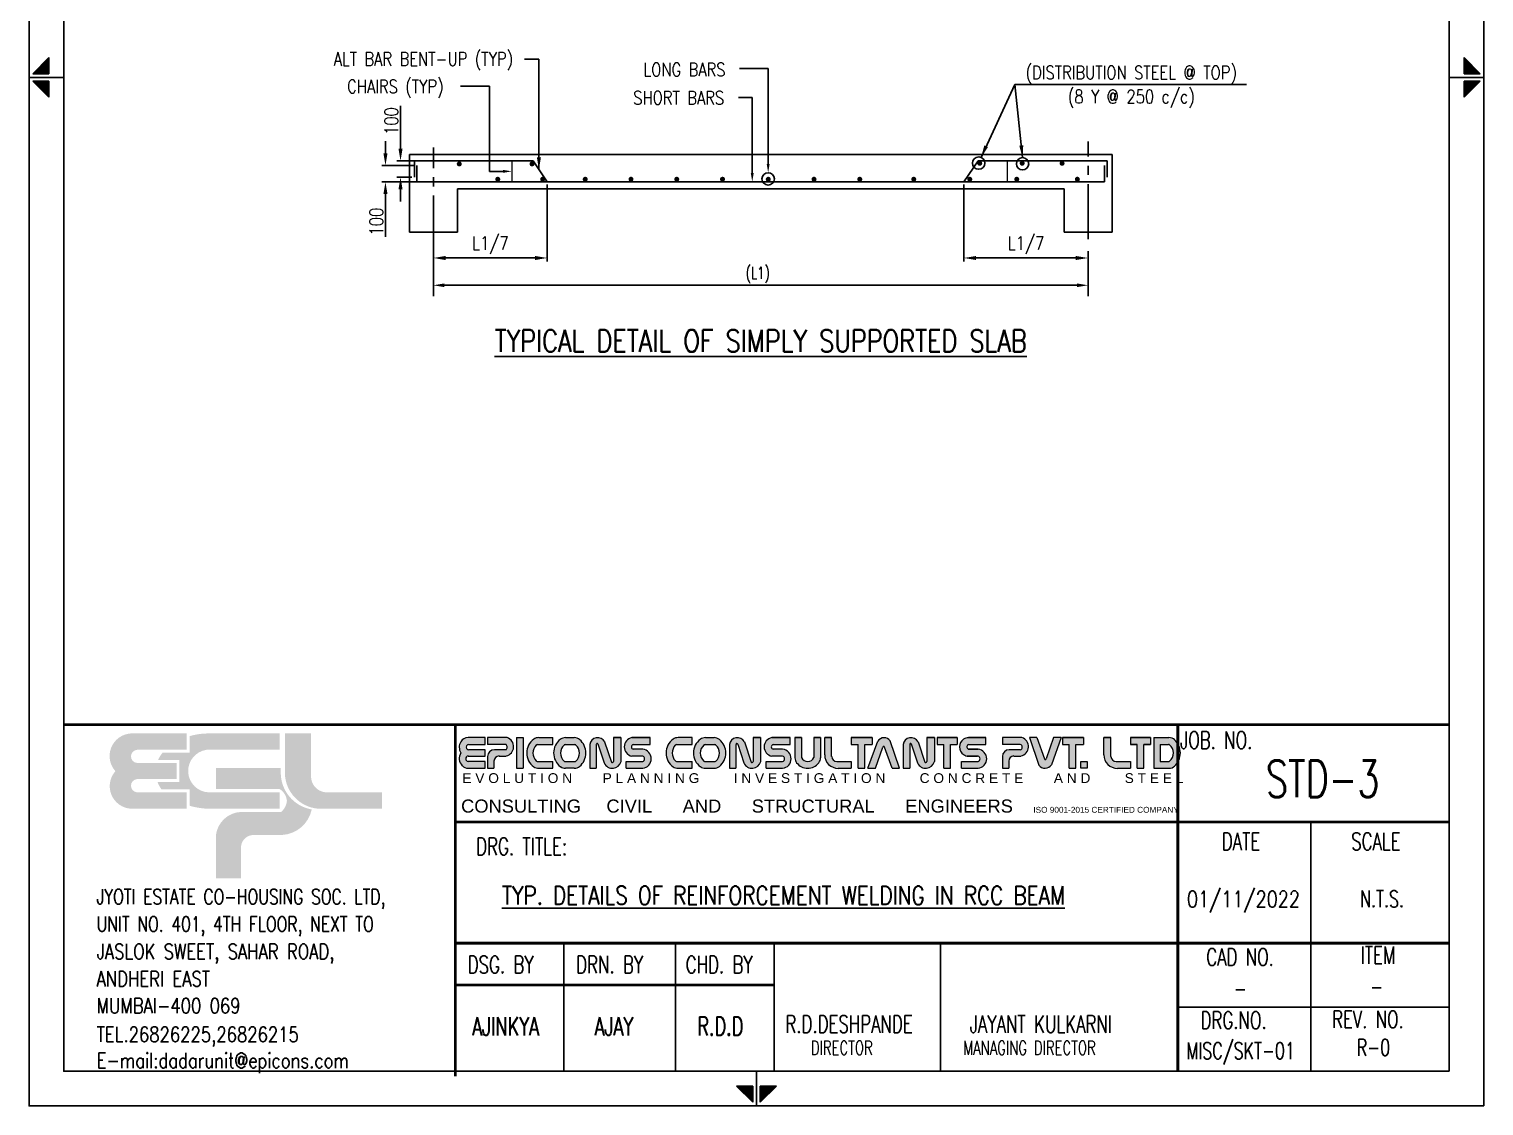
# Model space of a CAD drawing. Extents: x 345615 to 1272425, y -526289 to -156124.
# Drawn here: x 641162 to 670896, y -526289 to -504273 of the extents above; entities that cross this region are included whole.
import ezdxf
from ezdxf.enums import TextEntityAlignment as Align

# ---------------------------------------------------------------- set-up
doc = ezdxf.new("R2010")
doc.units = 0
doc.header["$LTSCALE"] = 500
doc.header["$MEASUREMENT"] = 0
doc.header["$PDMODE"] = 35
doc.header["$PDSIZE"] = -15
doc.linetypes.add('CENTER2', pattern=[1.125, 0.75, -0.125, 0.125, -0.125])
doc.layers.get('DEFPOINTS').update_dxf_attribs({"color": 4})
for name, color, linetype, lineweight in [('00 ECPL LOGO', 250, 'Continuous', 20), ('00 ELEV-2', 9, 'Continuous', 30), ('LINE', 253, 'Continuous', 18)]:
    doc.layers.add(name, color=color, linetype=linetype, lineweight=lineweight)
for name, color, linetype in [('3CONRED', 1, 'Continuous'), ('CENTERLINE', 8, 'CENTER2'), ('DIM', 5, 'Continuous'), ('dimention', 7, 'Continuous'), ('hat', 8, 'Continuous'), ('other', 5, 'Continuous'), ('PNA', 10, 'Continuous'), ('S-CONCRET LINE', 4, 'Continuous'), ('S-REINFORCEMENT', 6, 'Continuous'), ('S-SCHEDULE', 2, 'Continuous'), ('S-TEXT-1', 4, 'Continuous'), ('S-TITLE', 6, 'Continuous'), ('TEXT', 4, 'Continuous'), ('TEXT (SHEET)', 4, 'Continuous'), ('TEXT NORMAL', 4, 'Continuous'), ('TITLE', 4, 'Continuous')]:
    doc.layers.add(name, color=color, linetype=linetype)
doc.styles.add('ROMANS', font='simplex.shx', dxfattribs={"width": 0.8, "height": 275, "bigfont": 'bigfont.shx'})
doc.styles.add('ROMENT', font='simplex.shx', dxfattribs={"bigfont": 'bigfont.shx'})
doc.styles.add('SEC. TEXT', font='arial.ttf', dxfattribs={"height": 180})
doc.dimstyles.new('5', dxfattribs={"dimtxt": 250, "dimasz": 250, "dimexe": 60, "dimexo": 60, "dimgap": 150, "dimtad": 1, "dimdec": 0, "dimlfac": 0.2, "dimzin": 0, "dimdsep": 46, "dimtxsty": 'ROMANS', "dimcen": -250, "dimclrd": 5, "dimclre": 5, "dimclrt": 4, "dimadec": 0, "dimazin": 0, "dimtfac": 1, "dimtdec": 0, "dimtix": 1, "dimtofl": 0, "dimtmove": 2, "dimatfit": 3, "dimfxl": 0, "dimtolj": 1, "dimtzin": 0, "dimarcsym": 0})
doc.dimstyles.new('Copy(2) of Standard', dxfattribs={"dimtxt": 300, "dimasz": 250, "dimexe": 75, "dimexo": 50, "dimgap": 50, "dimtad": 1, "dimdec": 0, "dimrnd": 5, "dimzin": 0, "dimdsep": 46, "dimtxsty": 'ROMANS', "dimcen": 0, "dimclrd": 5, "dimclre": 5, "dimclrt": 4, "dimadec": 0, "dimazin": 0, "dimtfac": 1, "dimtdec": 0, "dimtofl": 0, "dimtmove": 0, "dimatfit": 3, "dimfxl": 0, "dimtolj": 1, "dimtzin": 0, "dimarcsym": 0})

# ---------------------------------------------------------------- blocks, each defined once
blk = doc.blocks.new('*D371')
at = {"layer": 'DEFPOINTS', "color": 0}
for p in [(651752, -507398), (649425, -508797), (651752, -508953)]:
    blk.add_point(p, dxfattribs=at)
at = {"layer": 'DIM', "color": 5, "lineweight": -2}
for p, q in [((651752, -507448), (651752, -509028)), ((649425, -508847), (649425, -509028)), ((649675, -508953), (651502, -508953))]:
    blk.add_line(p, q, dxfattribs=at)
at = {"layer": 'DIM', "color": 5}
for points in [[(649675, -508912), (649675, -508995), (649425, -508953)], [(651502, -508995), (651502, -508912), (651752, -508953)]]:
    blk.add_solid(points, dxfattribs=at)
at = {"layer": 'DIM', "color": 4, "insert": (650589, -508694), "char_height": 275, "attachment_point": 5, "style": 'ROMANS'}
blk.add_mtext('\\A1;L1/7', dxfattribs=at)
blk = doc.blocks.new('*D372')
at = {"layer": 'DEFPOINTS', "color": 0}
for p in [(648753, -506966), (649081, -506966), (649035, -507301)]:
    blk.add_point(p, dxfattribs=at)
at = {"layer": 'DIM', "color": 5, "lineweight": -2}
for p, q in [((648753, -506716), (648753, -505843)), ((649031, -506966), (648678, -506966)), ((648985, -507301), (648678, -507301)), ((648753, -507551), (648753, -507801))]:
    blk.add_line(p, q, dxfattribs=at)
at = {"layer": 'DIM', "color": 5}
for points in [[(648711, -506716), (648795, -506716), (648753, -506966)], [(648795, -507551), (648711, -507551), (648753, -507301)]]:
    blk.add_solid(points, dxfattribs=at)
at = {"layer": 'DIM', "color": 4, "insert": (648566, -506154), "char_height": 275, "attachment_point": 5, "rotation": 90, "style": 'ROMANS'}
blk.add_mtext('\\A1;100', dxfattribs=at)
blk = doc.blocks.new('*D373')
at = {"layer": 'DEFPOINTS', "color": 0}
for p in [(649088, -507063), (648445, -507398), (649133, -507398)]:
    blk.add_point(p, dxfattribs=at)
at = {"layer": 'DIM', "color": 5, "lineweight": -2}
for p, q in [((648445, -506813), (648445, -506563)), ((649038, -507063), (648370, -507063)), ((649083, -507398), (648370, -507398)), ((648445, -507648), (648445, -508522))]:
    blk.add_line(p, q, dxfattribs=at)
at = {"layer": 'DIM', "color": 5}
for points in [[(648404, -506813), (648487, -506813), (648445, -507063)], [(648487, -507648), (648404, -507648), (648445, -507398)]]:
    blk.add_solid(points, dxfattribs=at)
at = {"layer": 'DIM', "color": 4, "insert": (648258, -508210), "char_height": 275, "attachment_point": 5, "rotation": 90, "style": 'ROMANS'}
blk.add_mtext('\\A1;100', dxfattribs=at)
blk = doc.blocks.new('*D374')
at = {"layer": 'DEFPOINTS', "color": 0}
for p in [(660268, -507398), (660268, -508953), (662805, -508797)]:
    blk.add_point(p, dxfattribs=at)
at = {"layer": 'DIM', "color": 5, "lineweight": -2}
for p, q in [((660268, -507448), (660268, -509028)), ((662555, -508953), (660518, -508953)), ((662805, -508847), (662805, -509028))]:
    blk.add_line(p, q, dxfattribs=at)
at = {"layer": 'DIM', "color": 5}
for points in [[(660518, -508912), (660518, -508995), (660268, -508953)], [(662555, -508995), (662555, -508912), (662805, -508953)]]:
    blk.add_solid(points, dxfattribs=at)
at = {"layer": 'DIM', "color": 4, "insert": (661537, -508694), "char_height": 275, "attachment_point": 5, "style": 'ROMANS'}
blk.add_mtext('\\A1;L1/7', dxfattribs=at)
blk = doc.blocks.new('MID')
at = {"layer": 'TEXT'}
for p, q in [((8.94, 1.07), (4.27, 5.74)), ((4.27, 5.74), (4.27, 1.07)), ((0, 0), (10, 0)), ((4.27, 1.07), (8.94, 1.07)), ((8.94, -1.07), (4.27, -5.74)), ((4.27, -1.07), (8.94, -1.07)), ((4.27, -5.74), (4.27, -1.07))]:
    blk.add_line(p, q, dxfattribs=at)
for points in [[(4.27, 5.74), (8.94, 1.07), (4.27, 1.07)], [(4.27, -5.74), (8.94, -1.07), (4.27, -1.07)]]:
    blk.add_solid(points, dxfattribs=at)
blk = doc.blocks.new('ecpl logo')
at = {"layer": '00 ECPL LOGO'}
for color, points in [(256, [(351, -827, 0.621111), (586, -1401), (1442, -1401), (1442, -1151), (682, -1151, -0.917622), (682, -948), (1285, -948), (1285, -702), (682, -702, -0.926164), (682, -501), (1442, -501), (1442, -251), (581, -251, 0.621111), (351, -827)]), (152, [(2940, -251), (2940, -863, 0.384329), (3453, -1401), (4422, -1401), (4422, -1151), (3582, -1151, -0.414214), (3340, -908), (3340, -251)]), (140, [(1887, -779), (1887, -1102), (2862, -1102, -0.232111), (2971, -1281, -0.194401), (2883, -1450), (2269, -1450, 0.364674), (1887, -1802), (1887, -2463), (2269, -2463), (2269, -1996, -0.414214), (2462, -1802), (2899, -1802, 0.338499), (3350, -1412, -0.371272), (2877, -839), (2877, -779)])]:
    blk.add_hatch(color=color, dxfattribs=at).paths.add_polyline_path(points)
h = blk.add_hatch(color=253, dxfattribs=at)
h.dxf.hatch_style = 1
h.paths.add_polyline_path([(995, -993, 0.07148), (1056, -1106), (1486, -1106), (1486, -1356, 0.065387), (1776, -1401), (2862, -1401), (2862, -1151), (1776, -1151, -0.910826), (1742, -501), (2862, -501), (2862, -251), (1776, -251, 0.069483), (1486, -291), (1486, -546), (1071, -546, 0.072407), (1003, -657), (1329, -657), (1329, -993)])
blk = doc.blocks.new('Prna4')
at = {"layer": '00 ECPL LOGO'}
h = blk.add_hatch(color=7, dxfattribs=at)
h.dxf.hatch_style = 1
h.paths.add_polyline_path([(-20439.15, 547.18), (-20439.15, 548.18), (-20441.64, 548.18, 0.261636), (-20442.69, 547.59, 0.285841), (-20442.68, 545.99, 0.344902), (-20442.5, 544.13, 0.204992), (-20441.61, 543.75), (-20439.15, 543.75), (-20439.15, 544.73), (-20441.55, 544.73, -1), (-20441.6, 545.52), (-20439.15, 545.52), (-20439.15, 546.43), (-20441.55, 546.43, -1), (-20441.56, 547.18)])
h = blk.add_hatch(color=7, dxfattribs=at)
h.dxf.hatch_style = 1
h.paths.add_polyline_path([(-20436, 548.18), (-20438.82, 548.18), (-20438.82, 547.18), (-20436.13, 547.18, -0.440545), (-20436.13, 546.43), (-20437.84, 546.43, 0.414214), (-20438.82, 545.44), (-20438.82, 543.75), (-20437.9, 543.75), (-20437.9, 544.79, -0.414214), (-20437.16, 545.52), (-20436.13, 545.52, 0.757811)])
h.paths.add_polyline_path([(-20433.7, 548.18), (-20434.66, 548.18), (-20434.66, 543.75), (-20433.7, 543.75)])
h.paths.add_polyline_path([(-20429.41, 548.18), (-20431.43, 548.18, 0.154275), (-20432.14, 547.95, 0.519672), (-20432.14, 543.97, 0.154275), (-20431.43, 543.75), (-20429.41, 543.75), (-20429.41, 544.73), (-20431.65, 544.73, -0.210356), (-20431.83, 544.81, -0.388707), (-20431.83, 547.1, -0.210356), (-20431.65, 547.18), (-20429.41, 547.18)])
h.paths.add_polyline_path([(-20426.31, 548.18), (-20427.56, 548.18, 0.159018), (-20428.28, 547.94, 0.507969), (-20428.28, 543.98, 0.159018), (-20427.56, 543.75), (-20426.31, 543.75, 0.173791), (-20425.52, 544.03, 0.472311), (-20425.52, 547.9, 0.173791)])
h.paths.add_polyline_path([(-20426.22, 547.18, -0.185052), (-20426.05, 547.11, -0.445894), (-20426.05, 544.79, -0.185052), (-20426.22, 544.73), (-20427.61, 544.73, -0.185052), (-20427.77, 544.79, -0.445894), (-20427.77, 547.11, -0.185052), (-20427.61, 547.18)], flags=16)
h.paths.add_polyline_path([(-20421.92, 547.58, 0.723435), (-20424.08, 547.18), (-20424.08, 543.75), (-20423.12, 543.75), (-20423.12, 547.18, -0.723435), (-20422.88, 547.27), (-20421.97, 544.52, 0.724077), (-20419.56, 544.73), (-20419.56, 548.18), (-20420.66, 548.18), (-20420.66, 544.74, -0.755661), (-20420.95, 544.65)])
h.paths.add_polyline_path([(-20415.34, 548.18), (-20418, 548.18, 0.823713), (-20418, 545.5), (-20416.43, 545.5, -0.713272), (-20416.43, 544.73), (-20418.81, 544.73), (-20418.81, 543.75), (-20416.43, 543.75, 0.900309), (-20416.43, 546.5), (-20417.8, 546.5, -0.746931), (-20417.8, 547.18), (-20415.34, 547.18)])
h = blk.add_hatch(color=7, dxfattribs=at)
h.dxf.hatch_style = 1
h.paths.add_polyline_path([(-20409.3, 548.18), (-20411.32, 548.18, 0.154275), (-20412.03, 547.95, 0.519672), (-20412.03, 543.97, 0.154275), (-20411.32, 543.75), (-20409.3, 543.75), (-20409.3, 544.73), (-20411.53, 544.73, -0.210932), (-20411.71, 544.81, -0.385278), (-20411.72, 547.09, -0.212895), (-20411.54, 547.18), (-20409.3, 547.18)])
h.paths.add_polyline_path([(-20405.34, 547.9, 0.173792), (-20406.12, 548.18), (-20407.37, 548.18, 0.159018), (-20408.1, 547.94, 0.507969), (-20408.1, 543.98, 0.159018), (-20407.37, 543.75), (-20406.12, 543.75, 0.173792), (-20405.34, 544.03, 0.472311)])
h.paths.add_polyline_path([(-20406.04, 547.18, -0.185053), (-20405.87, 547.11, -0.445893), (-20405.87, 544.79, -0.185053), (-20406.04, 544.73), (-20407.43, 544.73, -0.185053), (-20407.59, 544.79, -0.445893), (-20407.59, 547.11, -0.185053), (-20407.43, 547.18)], flags=16)
h.paths.add_polyline_path([(-20403.92, 547.18), (-20403.92, 543.75), (-20402.96, 543.75), (-20402.96, 547.18, -0.436861), (-20402.82, 547.32, -0.319738), (-20402.71, 547.24), (-20401.81, 544.52, 0.724077), (-20399.4, 544.73), (-20399.4, 548.18), (-20400.49, 548.18), (-20400.49, 544.74, -0.755661), (-20400.79, 544.65), (-20401.75, 547.58, 0.723435)])
h.paths.add_polyline_path([(-20395.14, 548.18), (-20397.8, 548.18, 0.823713), (-20397.8, 545.5), (-20396.23, 545.5, -0.713272), (-20396.23, 544.73), (-20398.62, 544.73), (-20398.62, 543.75), (-20396.23, 543.75, 0.900309), (-20396.23, 546.5), (-20397.61, 546.5, -0.746931), (-20397.61, 547.18), (-20395.14, 547.18)])
h.paths.add_polyline_path([(-20393.49, 548.18), (-20394.45, 548.18), (-20394.45, 545.28, 0.160106), (-20394.21, 544.56, 0.505303), (-20391.01, 544.56, 0.160106), (-20390.77, 545.28), (-20390.77, 548.18), (-20391.7, 548.18), (-20391.7, 545.29, -0.621318), (-20393.49, 545.29)])
h.paths.add_polyline_path([(-20389.15, 548.18), (-20390.15, 548.18), (-20390.15, 545.71, 0.414214), (-20388.19, 543.75), (-20386.33, 543.75), (-20386.33, 544.73), (-20388.41, 544.73, -0.414214), (-20389.15, 545.47)])
h.paths.add_polyline_path([(-20383.29, 548.18), (-20386.33, 548.18), (-20386.33, 547.2), (-20385.34, 547.2), (-20385.34, 543.75), (-20384.38, 543.75), (-20384.38, 547.2), (-20383.29, 547.2)])
h.paths.add_polyline_path([(-20380.69, 547.72, 0.539211), (-20382.5, 547.66), (-20383.91, 543.75), (-20382.8, 543.75), (-20381.74, 546.82, -0.708617), (-20381.51, 546.82), (-20380.41, 543.75), (-20379.34, 543.75)])
h.paths.add_polyline_path([(-20376.68, 547.58, 0.723435), (-20378.84, 547.18), (-20378.84, 543.75), (-20377.89, 543.75), (-20377.89, 547.18, -0.723435), (-20377.65, 547.27), (-20376.74, 544.52, 0.724077), (-20374.32, 544.73), (-20374.32, 548.18), (-20375.42, 548.18), (-20375.42, 544.74, -0.755661), (-20375.72, 544.65)])
h.paths.add_polyline_path([(-20371.03, 548.18), (-20373.93, 548.18), (-20373.93, 547.2), (-20372.94, 547.2), (-20372.94, 543.75), (-20371.98, 543.75), (-20371.98, 547.2), (-20371.03, 547.2)])
h.paths.add_polyline_path([(-20366.92, 548.18), (-20369.39, 548.18, 0.157568), (-20370.11, 547.94, 0.511532), (-20370.11, 545.73, 0.157569), (-20369.39, 545.5), (-20368.01, 545.5, -0.713272), (-20368.01, 544.73), (-20370.39, 544.73), (-20370.39, 543.75), (-20368.01, 543.75, 0.900308), (-20368.01, 546.5), (-20369.34, 546.5), (-20369.39, 546.5, -0.722204), (-20369.39, 547.2), (-20366.92, 547.2)])
h = blk.add_hatch(color=7, dxfattribs=at)
h.dxf.hatch_style = 1
h.paths.add_polyline_path([(-20361.68, 548.18), (-20364.51, 548.18), (-20364.51, 547.18), (-20361.93, 547.18, -0.270444), (-20361.72, 547.05, -0.26297), (-20361.72, 546.55, -0.270444), (-20361.93, 546.43), (-20363.53, 546.43, 0.414214), (-20364.51, 545.44), (-20364.51, 543.75), (-20363.59, 543.75), (-20363.59, 544.79, -0.414214), (-20362.85, 545.52), (-20361.82, 545.52, 0.757811)])
h.paths.add_polyline_path([(-20359.53, 548.18), (-20360.59, 548.18), (-20359.24, 544.21, 0.539211), (-20357.44, 544.26), (-20356.03, 548.18), (-20357.14, 548.18), (-20358.19, 545.1, -0.708617), (-20358.42, 545.1)])
h.paths.add_polyline_path([(-20352.81, 548.18), (-20355.85, 548.18), (-20355.85, 547.2), (-20354.86, 547.2), (-20354.86, 543.75), (-20353.9, 543.75), (-20353.9, 547.2), (-20352.81, 547.2)])
h.paths.add_polyline_path([(-20348.84, 548.18), (-20349.84, 548.18), (-20349.84, 545.71, 0.414214), (-20347.88, 543.75), (-20346.02, 543.75), (-20346.02, 544.73), (-20348.1, 544.73, -0.414214), (-20348.84, 545.47)])
h.paths.add_polyline_path([(-20352.27, 544.73), (-20353.18, 544.73), (-20353.18, 543.75), (-20352.27, 543.75)])
h = blk.add_hatch(color=7, dxfattribs=at)
h.dxf.hatch_style = 1
h.paths.add_polyline_path([(-20346.02, 548.18), (-20346.02, 547.2), (-20345.03, 547.2), (-20345.03, 543.75), (-20344.07, 543.75), (-20344.07, 547.2), (-20343.12, 547.2), (-20343.12, 548.18)])
h.paths.add_polyline_path([(-20342.64, 548.18), (-20342.64, 543.75), (-20340.47, 543.75, 0.189446), (-20339.64, 544.08, 0.435754), (-20339.64, 547.85, 0.189446), (-20340.47, 548.18)])
h.paths.add_polyline_path([(-20340.45, 547.2, -0.519112), (-20340.45, 544.73), (-20341.71, 544.73), (-20341.71, 547.2)], flags=16)
at = {"layer": '00 ECPL LOGO', "color": 7}
for p, q in [((-20439.15, 548.18), (-20441.64, 548.18)), ((-20439.15, 547.18), (-20439.15, 548.18)), ((-20436, 548.18), (-20438.82, 548.18)), ((-20438.82, 548.18), (-20438.82, 547.18)), ((-20434.66, 548.18), (-20433.7, 548.18)), ((-20434.66, 548.18), (-20434.66, 543.75)), ((-20433.7, 548.18), (-20433.7, 543.75)), ((-20431.43, 548.18), (-20429.41, 548.18)), ((-20429.41, 547.18), (-20429.41, 548.18)), ((-20427.56, 548.18), (-20426.31, 548.18)), ((-20420.66, 548.18), (-20419.56, 548.18)), ((-20419.56, 548.18), (-20420.66, 548.18)), ((-20420.66, 548.18), (-20420.66, 544.73)), ((-20419.56, 548.18), (-20419.56, 544.73)), ((-20418, 548.18), (-20415.34, 548.18)), ((-20415.34, 548.18), (-20418, 548.18)), ((-20415.34, 547.18), (-20415.34, 548.18)), ((-20409.3, 548.18), (-20411.32, 548.18)), ((-20409.3, 547.18), (-20409.3, 548.18)), ((-20407.37, 548.18), (-20406.12, 548.18)), ((-20400.49, 548.18), (-20399.4, 548.18)), ((-20400.49, 548.18), (-20399.4, 548.18)), ((-20399.4, 548.18), (-20400.49, 548.18)), ((-20400.49, 548.18), (-20400.49, 544.73)), ((-20399.4, 548.18), (-20399.4, 544.73)), ((-20397.8, 548.18), (-20395.14, 548.18)), ((-20397.8, 548.18), (-20395.14, 548.18)), ((-20395.14, 548.18), (-20397.8, 548.18)), ((-20395.14, 547.18), (-20395.14, 548.18)), ((-20394.45, 548.18), (-20393.49, 548.18)), ((-20393.49, 548.18), (-20394.45, 548.18)), ((-20394.45, 548.18), (-20394.45, 545.28)), ((-20393.49, 548.18), (-20393.49, 545.29)), ((-20391.7, 548.18), (-20390.77, 548.18)), ((-20390.77, 548.18), (-20391.7, 548.18)), ((-20391.7, 548.18), (-20391.7, 545.29)), ((-20390.77, 548.18), (-20390.77, 545.28)), ((-20390.15, 548.18), (-20389.15, 548.18)), ((-20389.15, 548.18), (-20390.15, 548.18)), ((-20390.15, 545.71), (-20390.15, 548.18)), ((-20389.15, 545.47), (-20389.15, 548.18)), ((-20386.33, 548.18), (-20383.29, 548.18)), ((-20383.29, 548.18), (-20386.33, 548.18)), ((-20386.33, 548.18), (-20386.33, 547.2)), ((-20383.29, 548.18), (-20383.29, 547.2)), ((-20375.42, 548.18), (-20374.32, 548.18)), ((-20375.42, 548.18), (-20374.32, 548.18)), ((-20374.32, 548.18), (-20375.42, 548.18)), ((-20375.42, 548.18), (-20374.32, 548.18)), ((-20375.42, 548.18), (-20375.42, 544.73)), ((-20374.32, 548.18), (-20374.32, 544.73)), ((-20373.93, 548.18), (-20371.03, 548.18)), ((-20371.03, 548.18), (-20373.93, 548.18)), ((-20373.93, 548.18), (-20371.03, 548.18)), ((-20373.93, 548.18), (-20371.03, 548.18)), ((-20371.03, 548.18), (-20373.93, 548.18)), ((-20373.93, 548.18), (-20373.93, 547.2)), ((-20371.03, 548.18), (-20371.03, 547.2)), ((-20369.58, 548.18), (-20366.92, 548.18)), ((-20369.58, 548.18), (-20366.92, 548.18)), ((-20366.92, 548.18), (-20369.39, 548.18)), ((-20366.92, 547.18), (-20366.92, 548.18)), ((-20361.68, 548.18), (-20364.51, 548.18)), ((-20364.51, 548.18), (-20364.51, 547.18)), ((-20359.53, 548.18), (-20360.59, 548.18)), ((-20359.53, 548.18), (-20360.59, 548.18)), ((-20360.59, 548.18), (-20359.24, 544.21)), ((-20359.53, 548.18), (-20358.42, 545.1)), ((-20357.14, 548.18), (-20358.19, 545.1)), ((-20356.03, 548.18), (-20357.44, 544.26)), ((-20356.03, 548.18), (-20357.14, 548.18)), ((-20356.65, 548.18), (-20357.14, 548.18)), ((-20356.03, 548.18), (-20357.14, 548.18)), ((-20355.85, 548.18), (-20352.81, 548.18)), ((-20352.81, 548.18), (-20355.85, 548.18)), ((-20355.85, 548.18), (-20352.81, 548.18)), ((-20355.85, 548.18), (-20352.81, 548.18)), ((-20355.85, 548.18), (-20352.81, 548.18)), ((-20355.85, 548.18), (-20355.85, 547.2)), ((-20352.81, 548.18), (-20352.81, 547.2)), ((-20349.84, 548.18), (-20348.84, 548.18)), ((-20348.84, 548.18), (-20349.84, 548.18)), ((-20349.84, 545.71), (-20349.84, 548.18)), ((-20348.84, 545.47), (-20348.84, 548.18)), ((-20346.02, 548.18), (-20343.12, 548.18)), ((-20343.12, 548.18), (-20346.02, 548.18)), ((-20346.02, 548.18), (-20346.02, 547.2)), ((-20343.12, 548.18), (-20343.12, 547.2)), ((-20342.64, 548.18), (-20340.47, 548.18)), ((-20342.64, 548.18), (-20342.64, 543.75)), ((-20441.55, 547.18), (-20439.15, 547.18)), ((-20439.15, 546.43), (-20441.55, 546.43)), ((-20439.15, 545.52), (-20439.15, 546.43)), ((-20436.13, 547.18), (-20438.82, 547.18)), ((-20436.13, 546.43), (-20437.84, 546.43)), ((-20431.65, 547.18), (-20429.41, 547.18)), ((-20427.61, 547.18), (-20426.22, 547.18)), ((-20424.08, 547.18), (-20424.08, 543.75)), ((-20423.12, 547.18), (-20423.12, 543.75)), ((-20422.88, 547.27), (-20421.97, 544.52)), ((-20421.92, 547.58), (-20420.95, 544.65)), ((-20419.56, 547.18), (-20419.56, 547.18)), ((-20417.8, 547.18), (-20415.34, 547.18)), ((-20416.43, 546.5), (-20417.8, 546.5)), ((-20411.54, 547.18), (-20409.3, 547.18)), ((-20407.43, 547.18), (-20406.04, 547.18)), ((-20403.92, 547.18), (-20403.92, 543.75)), ((-20402.96, 547.18), (-20402.96, 543.75)), ((-20402.71, 547.24), (-20401.81, 544.52)), ((-20401.75, 547.58), (-20400.79, 544.65)), ((-20399.4, 547.18), (-20399.4, 547.18)), ((-20397.61, 547.18), (-20395.14, 547.18)), ((-20396.23, 546.5), (-20397.61, 546.5)), ((-20386.33, 547.2), (-20385.34, 547.2)), ((-20385.34, 543.75), (-20385.34, 547.2)), ((-20384.38, 543.75), (-20384.38, 547.2)), ((-20384.38, 547.2), (-20383.29, 547.2)), ((-20383.91, 543.75), (-20382.5, 547.66)), ((-20382.8, 543.75), (-20381.74, 546.82)), ((-20380.41, 543.75), (-20381.51, 546.82)), ((-20379.34, 543.75), (-20380.69, 547.72)), ((-20378.84, 547.18), (-20378.84, 543.75)), ((-20377.89, 547.18), (-20377.89, 543.75)), ((-20377.65, 547.27), (-20376.74, 544.52)), ((-20376.68, 547.58), (-20375.72, 544.65)), ((-20374.32, 547.18), (-20374.32, 547.18)), ((-20373.93, 547.2), (-20372.94, 547.2)), ((-20373.93, 547.2), (-20372.94, 547.2)), ((-20372.94, 543.75), (-20372.94, 547.2)), ((-20371.98, 543.75), (-20371.98, 547.2)), ((-20371.98, 547.2), (-20371.03, 547.2)), ((-20371.98, 547.2), (-20371.03, 547.2)), ((-20369.39, 547.2), (-20366.92, 547.2)), ((-20368.01, 546.5), (-20369.39, 546.5)), ((-20369.34, 546.5), (-20368.01, 546.5)), ((-20361.93, 547.18), (-20364.51, 547.18)), ((-20361.93, 546.43), (-20363.53, 546.43)), ((-20355.85, 547.2), (-20354.86, 547.2)), ((-20355.85, 547.2), (-20354.86, 547.2)), ((-20354.86, 543.75), (-20354.86, 547.2)), ((-20353.9, 543.75), (-20353.9, 547.2)), ((-20353.9, 547.2), (-20352.81, 547.2)), ((-20353.9, 547.2), (-20352.81, 547.2)), ((-20346.02, 547.2), (-20345.03, 547.2)), ((-20345.03, 547.2), (-20346.02, 547.2)), ((-20345.03, 543.75), (-20345.03, 547.2)), ((-20344.07, 543.75), (-20344.07, 547.2)), ((-20344.07, 547.2), (-20343.12, 547.2)), ((-20344.07, 547.2), (-20343.12, 547.2)), ((-20343.12, 547.2), (-20344.07, 547.2)), ((-20341.71, 547.2), (-20341.71, 544.73)), ((-20341.71, 547.2), (-20340.53, 547.2)), ((-20441.6, 545.52), (-20439.15, 545.52)), ((-20439.15, 544.73), (-20441.6, 544.73)), ((-20439.15, 543.75), (-20439.15, 544.73)), ((-20438.82, 545.44), (-20438.82, 543.75)), ((-20437.9, 544.79), (-20437.9, 543.75)), ((-20437.16, 545.52), (-20436.13, 545.52)), ((-20431.65, 544.73), (-20429.41, 544.73)), ((-20429.41, 543.75), (-20429.41, 544.73)), ((-20427.61, 544.73), (-20426.22, 544.73)), ((-20419.56, 544.73), (-20419.56, 544.73)), ((-20418.81, 543.75), (-20418.81, 544.73)), ((-20418.81, 544.73), (-20416.43, 544.73)), ((-20416.43, 545.5), (-20418, 545.5)), ((-20411.53, 544.73), (-20409.3, 544.73)), ((-20409.3, 543.75), (-20409.3, 544.73)), ((-20407.43, 544.73), (-20406.04, 544.73)), ((-20398.62, 543.75), (-20398.62, 544.73)), ((-20398.62, 544.73), (-20396.23, 544.73)), ((-20398.62, 544.73), (-20396.23, 544.73)), ((-20396.23, 545.5), (-20397.8, 545.5)), ((-20388.41, 544.73), (-20386.33, 544.73)), ((-20386.33, 544.73), (-20386.33, 543.75)), ((-20374.32, 544.73), (-20374.32, 544.73)), ((-20370.39, 543.75), (-20370.39, 544.73)), ((-20370.39, 544.73), (-20368.01, 544.73)), ((-20370.39, 544.73), (-20368.01, 544.73)), ((-20370.39, 544.73), (-20368.01, 544.73)), ((-20368.01, 545.5), (-20369.58, 545.5)), ((-20369.39, 545.5), (-20368.12, 545.5)), ((-20364.51, 545.44), (-20364.51, 543.75)), ((-20363.59, 544.79), (-20363.59, 543.75)), ((-20362.85, 545.52), (-20361.82, 545.52)), ((-20348.1, 544.73), (-20346.02, 544.73)), ((-20346.02, 544.73), (-20346.02, 543.75)), ((-20341.71, 544.73), (-20340.53, 544.73)), ((-20441.61, 543.75), (-20439.15, 543.75)), ((-20438.82, 543.75), (-20437.9, 543.75)), ((-20434.66, 543.75), (-20433.7, 543.75)), ((-20431.43, 543.75), (-20429.41, 543.75)), ((-20426.31, 543.75), (-20427.56, 543.75)), ((-20424.08, 543.75), (-20423.12, 543.75)), ((-20420.85, 543.75), (-20420.66, 543.75)), ((-20420.66, 543.76), (-20420.66, 543.75)), ((-20418.81, 543.75), (-20416.43, 543.75)), ((-20418.81, 543.75), (-20416.43, 543.75)), ((-20411.32, 543.75), (-20409.3, 543.75)), ((-20407.37, 543.75), (-20406.12, 543.75)), ((-20403.92, 543.75), (-20402.96, 543.75)), ((-20403.92, 543.75), (-20402.96, 543.75)), ((-20403.92, 543.75), (-20402.96, 543.75)), ((-20398.62, 543.75), (-20396.23, 543.75)), ((-20398.62, 543.75), (-20396.23, 543.75)), ((-20398.62, 543.75), (-20396.23, 543.75)), ((-20388.19, 543.75), (-20386.33, 543.75)), ((-20388.19, 543.75), (-20386.33, 543.75)), ((-20385.34, 543.75), (-20384.38, 543.75)), ((-20385.34, 543.75), (-20384.38, 543.75)), ((-20383.91, 543.75), (-20382.8, 543.75)), ((-20383.29, 543.75), (-20382.8, 543.75)), ((-20380.41, 543.75), (-20379.34, 543.75)), ((-20380.41, 543.75), (-20379.34, 543.75)), ((-20378.84, 543.75), (-20377.89, 543.75)), ((-20378.84, 543.75), (-20377.89, 543.75)), ((-20378.84, 543.75), (-20377.89, 543.75)), ((-20372.94, 543.75), (-20371.98, 543.75)), ((-20372.94, 543.75), (-20371.98, 543.75)), ((-20372.94, 543.75), (-20371.98, 543.75)), ((-20372.94, 543.75), (-20371.98, 543.75)), ((-20370.39, 543.75), (-20368.01, 543.75)), ((-20370.39, 543.75), (-20368.01, 543.75)), ((-20370.39, 543.75), (-20368.01, 543.75)), ((-20370.39, 543.75), (-20368.01, 543.75)), ((-20370.39, 543.75), (-20368.01, 543.75)), ((-20364.51, 543.75), (-20363.59, 543.75)), ((-20354.86, 543.75), (-20353.9, 543.75)), ((-20354.86, 543.75), (-20353.9, 543.75)), ((-20354.86, 543.75), (-20353.9, 543.75)), ((-20347.88, 543.75), (-20346.02, 543.75)), ((-20347.88, 543.75), (-20346.02, 543.75)), ((-20345.03, 543.75), (-20344.07, 543.75)), ((-20345.03, 543.75), (-20344.07, 543.75)), ((-20345.03, 543.75), (-20344.07, 543.75)), ((-20345.03, 543.75), (-20344.07, 543.75)), ((-20344.88, 543.75), (-20344.07, 543.75)), ((-20344.88, 543.75), (-20344.07, 543.75)), ((-20344.88, 543.75), (-20344.07, 543.75)), ((-20344.88, 543.75), (-20344.07, 543.75)), ((-20342.64, 543.75), (-20340.47, 543.75))]:
    blk.add_line(p, q, dxfattribs=at)
blk.add_lwpolyline([(-20353.18, 544.73), (-20352.27, 544.73), (-20352.27, 543.75), (-20353.18, 543.75)], close=True, dxfattribs=at)
for centre, radius, start, end in [((-20441.64, 546.95), 1.23, 90, 148.648), ((-20436.44, 546.87), 1.38, 282.7188, 71.3398), ((-20431.43, 546.95), 1.23, 90, 125.0807), ((-20427.56, 546.95), 1.23, 90, 126.1417), ((-20426.31, 546.95), 1.23, 50.5638, 90), ((-20422.93, 547.02), 1.16, 28.75, 172.2831), ((-20417.73, 546.84), 1.36, 101.0425, 258.9575), ((-20411.32, 546.95), 1.23, 90, 125.0807), ((-20407.37, 546.95), 1.23, 90, 126.1417), ((-20406.12, 546.95), 1.23, 50.5638, 90), ((-20402.77, 547.02), 1.16, 28.75, 172.2831), ((-20397.54, 546.84), 1.36, 101.0425, 258.9575), ((-20381.58, 547.09), 1.08, 35.166, 148.5022), ((-20377.69, 547.02), 1.16, 28.75, 172.2831), ((-20369.39, 546.95), 1.23, 90, 125.818), ((-20362.12, 546.87), 1.38, 282.7188, 71.3398), ((-20340.47, 546.95), 1.23, 47.0907, 90), ((-20441.4, 546.8), 1.51, 148.648, 212.4563), ((-20441.55, 546.8), 0.375, 88.7637, 271.2363), ((-20437.84, 545.44), 0.983, 90, 180), ((-20436.48, 546.8), 0.508, 312.4487, 47.5513), ((-20430.74, 545.96), 2.43, 125.0807, 234.9193), ((-20430.58, 545.95), 1.69, 137.5171, 222.4829), ((-20431.65, 546.93), 0.246, 90, 137.5171), ((-20426.84, 545.96), 2.45, 126.1417, 233.8583), ((-20426.73, 545.95), 1.56, 131.9364, 228.0636), ((-20427.61, 546.93), 0.246, 90, 131.9364), ((-20426.22, 546.93), 0.246, 48.0636, 90), ((-20427.1, 545.95), 1.56, 311.9364, 48.0636), ((-20427.12, 545.96), 2.5, 309.4362, 50.5638), ((-20422.99, 547.18), 0.137, 40.0191, 183.5523), ((-20417.7, 546.84), 0.355, 106.4856, 253.5144), ((-20416.57, 545.12), 1.38, 276.006, 83.994), ((-20410.63, 545.96), 2.43, 125.0807, 234.9193), ((-20410.46, 545.96), 1.7, 138.0741, 222.3563), ((-20411.54, 546.93), 0.246, 90, 138.0741), ((-20406.65, 545.96), 2.45, 126.1417, 233.8583), ((-20406.55, 545.95), 1.56, 131.9364, 228.0636), ((-20407.43, 546.93), 0.246, 90, 131.9364), ((-20406.04, 546.93), 0.246, 48.0636, 90), ((-20406.91, 545.95), 1.56, 311.9364, 48.0636), ((-20406.93, 545.96), 2.5, 309.4362, 50.5638), ((-20402.82, 547.18), 0.137, 89.1577, 183.5523), ((-20402.82, 547.2), 0.123, 18.2334, 89.1577), ((-20397.51, 546.84), 0.355, 106.4856, 253.5144), ((-20396.38, 545.12), 1.38, 276.006, 83.994), ((-20381.63, 546.78), 0.123, 19.7665, 161.0546), ((-20377.75, 547.18), 0.137, 40.0191, 183.5523), ((-20369.32, 546.84), 1.36, 125.818, 234.182), ((-20369.27, 546.85), 0.371, 108.3261, 238.1957), ((-20369.34, 546.74), 0.246, 238.1957, 270), ((-20368.15, 545.12), 1.38, 276.006, 83.994), ((-20363.53, 545.44), 0.983, 90, 180), ((-20361.93, 546.93), 0.246, 29.4672, 90), ((-20361.93, 546.67), 0.246, 270, 330.5328), ((-20362.16, 546.8), 0.508, 330.5328, 29.4672), ((-20340.53, 546.95), 0.246, 51.4816, 90), ((-20341.32, 545.97), 1.51, 308.5184, 51.4816), ((-20341.39, 545.96), 2.57, 312.9093, 47.0907), ((-20441.4, 545.17), 1.51, 147.5437, 223.6612), ((-20441.61, 544.98), 1.23, 223.6612, 270), ((-20441.57, 545.13), 0.397, 94.0242, 265.9758), ((-20437.16, 544.79), 0.737, 90, 180), ((-20431.43, 544.98), 1.23, 234.9193, 270), ((-20431.65, 544.98), 0.246, 222.4829, 270), ((-20427.56, 544.98), 1.23, 233.8583, 270), ((-20427.61, 544.98), 0.246, 228.0636, 270), ((-20426.31, 544.98), 1.23, 270, 309.4362), ((-20426.22, 544.98), 0.246, 270, 311.9364), ((-20420.8, 545.02), 1.28, 203.2219, 346.755), ((-20420.82, 544.74), 0.161, 214.0796, 357.6127), ((-20416.56, 545.12), 0.408, 289.0016, 70.9984), ((-20411.32, 544.98), 1.23, 234.9193, 270), ((-20411.53, 544.98), 0.246, 222.3563, 270), ((-20407.37, 544.98), 1.23, 233.8583, 270), ((-20407.43, 544.98), 0.246, 228.0636, 270), ((-20406.12, 544.98), 1.23, 270, 309.4362), ((-20406.04, 544.98), 0.246, 270, 311.9364), ((-20400.64, 545.02), 1.28, 203.2219, 346.8516), ((-20400.66, 544.74), 0.161, 214.0796, 357.6127), ((-20396.36, 545.12), 0.408, 289.0016, 70.9984), ((-20393.22, 545.28), 1.23, 180, 216.3848), ((-20392.61, 545.73), 1.98, 216.3848, 323.6152), ((-20392.6, 545.73), 1, 206.2931, 333.7069), ((-20392, 545.28), 1.23, 323.6152, 0), ((-20388.19, 545.71), 1.97, 180, 270), ((-20388.41, 545.47), 0.737, 180, 270), ((-20375.57, 545.02), 1.28, 203.2219, 346.755), ((-20375.58, 544.74), 0.161, 214.0796, 357.6127), ((-20369.39, 546.73), 1.23, 234.182, 270), ((-20368.14, 545.12), 0.408, 289.0016, 70.9984), ((-20362.85, 544.79), 0.737, 90, 180), ((-20358.36, 544.83), 1.08, 215.166, 328.5022), ((-20358.31, 545.14), 0.123, 199.7665, 341.0546), ((-20347.88, 545.71), 1.97, 180, 270), ((-20348.1, 545.47), 0.737, 180, 270), ((-20340.53, 544.98), 0.246, 270, 308.5184), ((-20340.47, 544.98), 1.23, 270, 312.9093)]:
    blk.add_arc(centre, radius, start, end, dxfattribs=at)
at = {"layer": '3CONRED'}
blk.add_line((-20300, 509.25), (-20339.18, 509.25), dxfattribs=at)
at = {"layer": 'PNA', "color": 5}
for p, q in [((-20320, 500), (-20320, 536)), ((-20427.8, 500), (-20427.8, 518.5)), ((-20411.68, 500), (-20411.68, 518.5)), ((-20397.46, 500), (-20397.46, 518.5)), ((-20373.46, 500), (-20373.46, 518.5))]:
    blk.add_line(p, q, dxfattribs=at)
at = {"layer": 'PNA', "color": 4}
blk.add_lwpolyline([(-20295, 495), (-20505, 495), (-20505, 792), (-20295, 792)], close=True, dxfattribs=at)
at = {"layer": 'PNA', "color": 3}
blk.add_lwpolyline([(-20300, 500), (-20500, 500), (-20500, 787), (-20300, 787)], close=True, dxfattribs=at)
at = {"layer": 'PNA', "color": 1}
for points, const_width in [([(-20500, 550.06), (-20300, 550.06)], 0.4), ([(-20443.46, 499.27), (-20443.46, 550.06)], 0.406), ([(-20443.46, 500), (-20443.46, 550.06)], 0.4), ([(-20339.18, 500), (-20339.18, 550.06)], 0.4), ([(-20443.46, 536), (-20300, 536)], 0.4), ([(-20443.46, 518.5), (-20300, 518.5)], 0.4), ([(-20443.46, 512.45), (-20397.46, 512.45)], 0.4)]:
    blk.add_lwpolyline(points, dxfattribs=dict(at, const_width=const_width))
at = {"layer": '00 ELEV-2', "xscale": 0.0094500950509946, "yscale": 0.0094500950509946, "zscale": 0.0094500950509946}
blk.add_blockref('ecpl logo', (-20495.86, 551.15), dxfattribs=at)
at = {"layer": 'TEXT (SHEET)', "color": 4, "yscale": 0.5, "zscale": 0.5}
for p, xscale in [((-20500, 643.5), -0.5), ((-20300, 643.5), 0.5)]:
    blk.add_blockref('MID', p, dxfattribs=dict(at, xscale=xscale))
at = {"layer": 'TEXT (SHEET)', "color": 4, "xscale": 0.5, "yscale": 0.5, "zscale": 0.5, "rotation": 270}
blk.add_blockref('MID', (-20400, 500), dxfattribs=at)
at = {"layer": '00 ECPL LOGO', "color": 7, "attachment_point": 1, "style": 'SEC. TEXT'}
for s, insert, char_height, width in [('E V O L U T I O N        P L A N N I N G         I N V E S T I G A T I O N         C O N C R E T E        A N D         S T E E L', (-20442.46, 543.04), 1.41751, 4210.0387), ('CONSULTING     CIVIL      AND      STRUCTURAL      ENGINEERS', (-20442.64, 539.24), 1.89, 4685.0096), ('ISO 9001-2015 CERTIFIED COMPANY', (-20360.04, 538.18), 0.8505, 4104.0676)]:
    blk.add_mtext(s, dxfattribs=dict(at, insert=insert, char_height=char_height, width=width))
at = {"layer": 'S-TEXT-1', "style": 'ROMANS'}
for s, height, width, p in [('JYOTI ESTATE CO-HOUSING SOC. LTD,', 2.1797, 0.75, (-20495.25, 524.11, 0.06)), ('UNIT NO. 401, 4TH FLOOR, NEXT TO', 2.1797, 0.75, (-20495.25, 520.16, 0.06)), ('JASLOK SWEET, SAHAR ROAD,', 2.1718, 0.8, (-20495.25, 516.21, 0.06)), ('ANDHERI EAST', 2.1718, 0.8, (-20495.25, 512.26, 0.06)), ('MUMBAI-400 069', 2.1718, 0.8, (-20495.25, 508.37, 0.06)), ('TEL.26826225,26826215', 2.1718, 0.8, (-20495.25, 504.23, 0.06)), ('E-mail:dadarunit@epicons.com', 2.1718, 0.8, (-20495.25, 500.47, 0.06))]:
    blk.add_text(s, height=height, dxfattribs=dict(at, width=width)).set_placement(p)
at = {"layer": 'TEXT (SHEET)', "style": 'ROMANS', "width": 0.7}
for s, height, p in [(' JOB. NO.', 2.5, (-20340.06, 546.57)), (' DRG. TITLE:', 2.5, (-20441.66, 531.21)), ('DATE', 2.5, (-20332.82, 531.94)), ('SCALE', 2.5, (-20314.15, 531.94)), ('CAD NO.', 2.5, (-20335.07, 515.25)), ('ITEM', 2.5, (-20312.79, 515.5)), (' DRG.NO.', 2.5, (-20337.09, 506.13)), (' REV. NO.', 2.5, (-20318.12, 506.25)), ('DIRECTOR', 2, (-20392.17, 502.38)), (' MANAGING DIRECTOR', 2, (-20371.14, 502.38))]:
    blk.add_text(s, height=height, dxfattribs=at).set_placement(p)
at = {"layer": 'TEXT NORMAL', "style": 'ROMANS', "width": 0.7}
for s, p in [(' DSG. BY', (-20442.88, 514.15)), (' DRN. BY', (-20427.23, 514.15)), (' CHD. BY', (-20411.41, 514.15))]:
    blk.add_text(s, height=2.5, dxfattribs=at).set_placement(p)
at = {"layer": 'TITLE', "color": 4, "style": 'ROMANS', "width": 0.7}
for s, p in [('R.D.DESHPANDE', (-20395.82, 505.57)), (' JAYANT KULKARNI', (-20370.43, 505.57))]:
    blk.add_text(s, height=2.5, dxfattribs=at).set_placement(p)

msp = doc.modelspace()

# ---------------------------------------------------------------- linework, layer by layer
at = {"layer": 'CENTERLINE', "ltscale": 3}
for p, q in [((662805.756, -508568.215), (662805.756, -506570.932)), ((649425.091, -508801.139), (649425.091, -506696.416))]:
    msp.add_line(p, q, dxfattribs=at)
at = {"layer": 'DIM', "color": 5}
for p, q in [((656267.5, -505076.5), (655683.288, -505076.5)), ((650574.443, -505442.576), (649981.34, -505442.576)), ((655942.121, -505669.137), (655660.52, -505669.137)), ((650847.944, -507182.092), (650574.443, -507182.092))]:
    msp.add_line(p, q, dxfattribs=at)
at = {"layer": 'DIM'}
for p, q in [((656267.5, -507030.168), (656267.5, -505076.5)), ((650574.443, -507182.092), (650574.443, -505442.576)), ((655942.121, -507217.534), (655942.121, -505669.137)), ((662805.756, -508815.792), (662805.756, -509736.972)), ((649651.018, -509511.056), (662579.828, -509511.056))]:
    msp.add_line(p, q, dxfattribs=at)
msp.add_solid([(662579.828, -509473.394), (662579.828, -509548.703), (662805.756, -509511.056)], dxfattribs=at)
at = {"layer": 'dimention', "color": 5, "linetype": 'ByBlock'}
msp.add_line((649425.091, -508801.139), (649425.091, -509736.972), dxfattribs=at)
at = {"layer": 'dimention', "color": 5}
for points in [[(655912.077, -507217.534), (655972.167, -507217.534), (655942.121, -507397.802)], [(656237.453, -507030.168), (656297.535, -507030.168), (656267.5, -507210.426)]]:
    msp.add_solid(points, dxfattribs=at)
at = {"layer": 'dimention', "color": 5, "linetype": 'ByBlock'}
msp.add_solid([(649651.018, -509473.394), (649651.018, -509548.703), (649425.091, -509511.056)], dxfattribs=at)
at = {"layer": 'hat'}
for centre in [(660570.42, -507012.8), (661467.332, -507027.186), (656267.5, -507336.863)]:
    msp.add_circle(centre, 126.431, dxfattribs=at)
at = {"layer": 'LINE'}
for p, q in [((651028.203, -506966.393), (651028.203, -507397.802)), ((661149.879, -506966.393), (661149.879, -507397.802))]:
    msp.add_line(p, q, dxfattribs=at)
at = {"layer": 'other'}
msp.add_solid([(650847.944, -507152.06), (650847.944, -507212.138), (651028.203, -507182.092)], dxfattribs=at)
at = {"layer": 'S-CONCRET LINE', "color": 130}
for p, q in [((648933.835, -506838.093), (663296.588, -506838.093)), ((648933.835, -506838.093), (648933.835, -508427.736)), ((663296.588, -508427.736), (663296.588, -506838.093)), ((649916.338, -508427.736), (649916.338, -507539.408)), ((662314.085, -507539.408), (649916.338, -507539.408)), ((662314.085, -507539.408), (662314.085, -508427.736)), ((648933.835, -508427.736), (649916.338, -508427.736)), ((662314.085, -508427.736), (663296.588, -508427.736))]:
    msp.add_line(p, q, dxfattribs=at)
at = {"layer": 'S-REINFORCEMENT'}
for p, q in [((649035.443, -506966.393), (651461.565, -506966.393)), ((649035.443, -506966.393), (649035.443, -507301.284)), ((651461.565, -506966.393), (651752.269, -507397.802)), ((660559.095, -506966.393), (660268.399, -507397.802)), ((660559.095, -506966.393), (663194.979, -506966.393)), ((663194.979, -506966.393), (663194.979, -507301.284)), ((649087.731, -507062.906), (649087.731, -507397.802)), ((663142.692, -507062.906), (663142.692, -507397.802)), ((649087.731, -507397.802), (663142.692, -507397.802))]:
    msp.add_line(p, q, dxfattribs=at)
at = {"layer": 'S-REINFORCEMENT', "const_width": 50.698}
for points in [[(649928.267, -507030.037, 1), (649978.958, -507030.037, 1)], [(651416.019, -507030.037, 1), (651466.711, -507030.037, 1)], [(660566.346, -507018.103, 1), (660617.047, -507018.103, 1)], [(661433.497, -507017.603, 1), (661484.189, -507017.603, 1)], [(662248.91, -507017.603, 1), (662299.602, -507017.603, 1)], [(650715.755, -507343.435, 1), (650766.446, -507343.435, 1)], [(651683.535, -507343.435, -1), (651632.832, -507343.435, -1)], [(652553.786, -507343.435, -1), (652503.083, -507343.435, -1)], [(653489.063, -507343.435, -1), (653438.359, -507343.435, -1)], [(654424.339, -507343.435, -1), (654373.635, -507343.435, -1)], [(655359.615, -507343.435, -1), (655308.912, -507343.435, -1)], [(656294.891, -507343.435, -1), (656244.188, -507343.435, -1)], [(657230.168, -507343.435, -1), (657179.464, -507343.435, -1)], [(658165.444, -507343.435, -1), (658114.74, -507343.435, -1)], [(659268.373, -507343.435, -1), (659217.67, -507343.435, -1)], [(660363.15, -507343.435, 1), (660413.842, -507343.435, 1)], [(661322.795, -507343.435, 1), (661373.495, -507343.435, 1)], [(662561.764, -507343.435, 1), (662612.456, -507343.435, 1)]]:
    msp.add_lwpolyline(points, format="xyb", close=True, dxfattribs=at)

# ---------------------------------------------------------------- block references
at = {"layer": 'PNA', "ltscale": 500, "xscale": 141.5946977304679, "yscale": 141.5946977304679, "zscale": 141.5946977304679}
msp.add_blockref('Prna4', (3544560.785, -596378.193, 0), dxfattribs=at)

# ---------------------------------------------------------------- texts
at = {"layer": 'S-SCHEDULE', "color": 4, "style": 'ROMANS', "width": 0.7}
msp.add_text(' (L1)', height=250, dxfattribs=at).set_placement((655992.952, -509274.341), align=Align.MIDDLE)
at = {"layer": 'S-TEXT-1', "linetype": 'ByBlock', "style": 'ROMANS', "width": 0.8}
msp.add_text('ALT BAR BENT-UP (TYP)', height=275, dxfattribs=at).set_placement((649218.152, -504903.473), align=Align.MIDDLE)
at = {"layer": 'S-TEXT-1', "style": 'ROMENT', "width": 0.8}
for s, p in [('LONG BARS', (653716.917, -505100.232)), ('SHORT BARS', (653510.433, -505677.51))]:
    msp.add_text(s, height=275, dxfattribs=at).set_placement(p, align=Align.MIDDLE_LEFT)
for s, p in [('(DISTRIBUTION STEEL @ TOP)', (663688.881, -505181.358)), ('(8 Y @ 250 c/c)', (663688.881, -505673.083))]:
    msp.add_text(s, height=275, dxfattribs=at).set_placement(p, align=Align.MIDDLE)
at = {"layer": 'S-TEXT-1', "linetype": 'ByBlock', "style": 'ROMANS', "width": 0.8}
msp.add_text('CHAIRS (TYP)', height=275, dxfattribs=at).set_placement((647661.434, -505446.346), align=Align.MIDDLE_LEFT)
at = {"layer": 'S-TITLE', "style": 'ROMANS', "width": 0.8}
msp.add_text('%%UTYPICAL DETAIL OF SIMPLY SUPPORTED SLAB', height=450, dxfattribs=at).set_placement((656115.211, -510649.329), align=Align.MIDDLE_CENTER)
at = {"layer": 'TEXT', "color": 1, "style": 'ROMANS', "width": 0.7}
msp.add_text('STD-3', height=750, dxfattribs=at).set_placement((666442.625, -519975.953, 0))
at = {"layer": 'TEXT', "color": 2, "style": 'ROMANS'}
for s, height, width, p in [('01/11/2022', 330, 0.8, (664828.058, -522224.849, 0)), ('N.T.S.', 338.9235, 0.7, (668367.473, -522224.849, 0)), ('-', 338.923, 0.7, (665784.446, -524060.517, 0)), ('-', 338.923, 0.7, (668571.097, -524022.066, 0)), ('AJINKYA', 376.5816, 0.7, (650216.764, -524852.452, 0)), ('AJAY', 376.5816, 0.7, (652719.287, -524850.086, 0)), ('R.D.D', 376.5816, 0.7, (654819.873, -524847.611, 0)), ('MISC/SKT-01', 338.92348, 0.7, (664816.189, -525329.989, 0)), ('R-0', 338.9235, 0.7, (668298.458, -525263.481, 0))]:
    msp.add_text(s, height=height, dxfattribs=dict(at, width=width)).set_placement(p)
at = {"layer": 'TITLE', "color": 6, "style": 'ROMANS', "width": 0.8}
msp.add_text('%%UTYP. DETAILS OF REINFORCEMENT WELDING IN RCC BEAM', height=375, dxfattribs=at).set_placement((650826.571, -522171.819, 0))

# ---------------------------------------------------------------- dimensions: what is measured, and where the dimension line sits
at = {"layer": 'DIM'}
for base, p1, p2, picture, middle in [((648753.127, -506966.393), (649035.443, -507301.284), (649080.508, -506966.393), '*D372', (648565.627, -506154.488)), ((648445.245, -507397.797), (649087.731, -507062.906), (649132.795, -507397.797), '*D373', (648257.745, -508209.702))]:
    dim = msp.add_linear_dim(base=base, p1=p1, p2=p2, angle=90, text='100', dimstyle='Copy(2) of Standard', dxfattribs=at)
    dim.commit()
    dim.dimension.update_dxf_attribs({"geometry": picture, "text_midpoint": middle})
dim = msp.add_linear_dim(base=(651752.269, -508953.499), p1=(649425.091, -508797.422), p2=(651752.269, -507397.802), text='L1/7', dimstyle='Copy(2) of Standard', override={"dimfxl": 60}, dxfattribs=at)
dim.commit()
dim.dimension.update_dxf_attribs({"geometry": '*D371', "text_midpoint": (650588.68, -508693.976)})
dim = msp.add_linear_dim(base=(660268.399, -508953.499), p1=(662805.332, -508797.422), p2=(660268.399, -507397.802), angle=180, text='L1/7', dimstyle='Copy(2) of Standard', override={"dimfxl": 60}, dxfattribs=at)
dim.commit()
dim.dimension.update_dxf_attribs({"geometry": '*D374', "text_midpoint": (661536.865, -508693.976)})

# ---------------------------------------------------------------- leaders
msp.add_leader([(651581.763, -507144.769), (651581.763, -504888.019), (651290.142, -504888.019)], dimstyle='Copy(2) of Standard', override={"dimgap": 10, "dimtad": 0, "dimfxl": 60}, dxfattribs=at)
at = {"layer": 'DIM', "color": 5}
for points in [[(660618.493, -506895.865), (661306.979, -505403.367), (666043.969, -505403.367)], [(661467.332, -506900.755), (661306.979, -505403.367)]]:
    msp.add_leader(points, dimstyle='5', dxfattribs=at)

doc.saveas('drawing.dxf')
